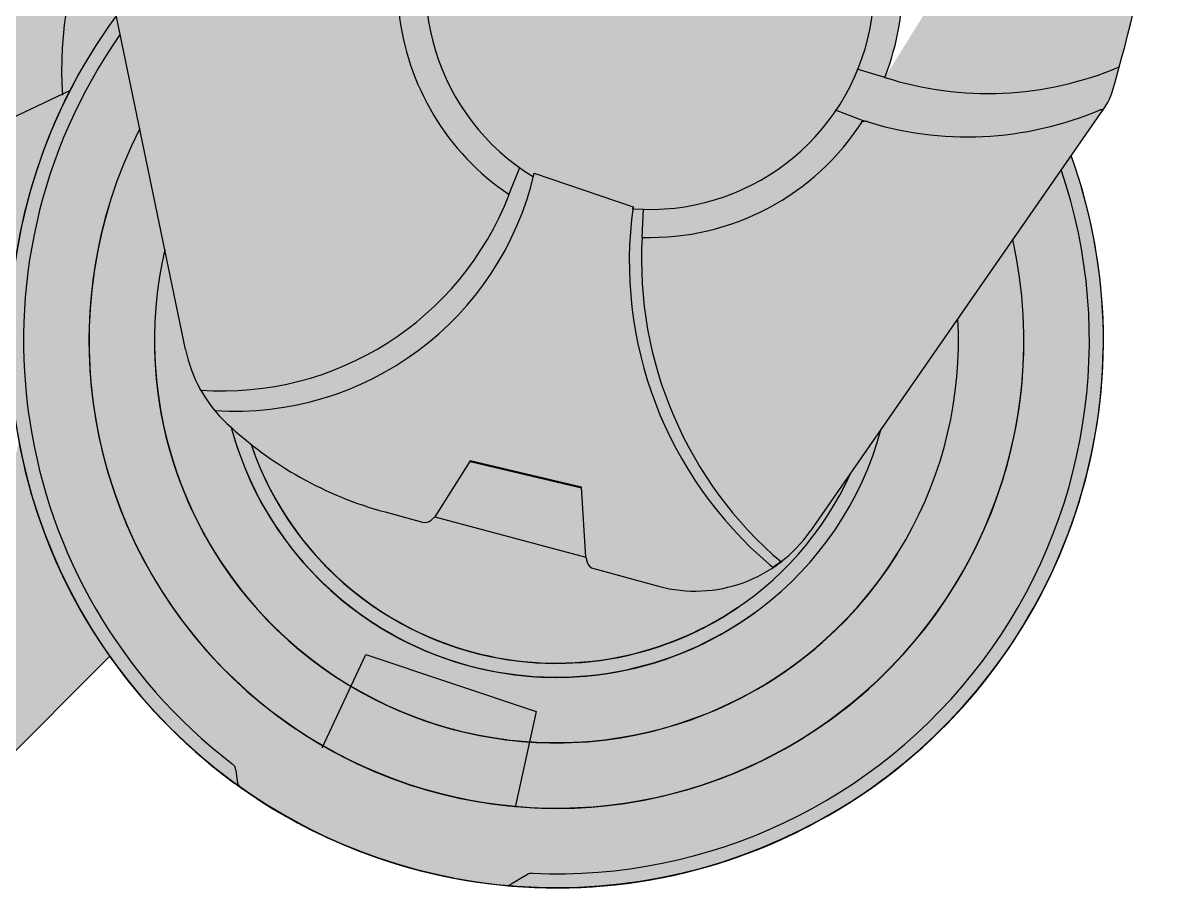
# Model space of a CAD drawing. Header units: inches. Extents: x 17.7 to 32.9, y 22.3 to 43.
# Drawn here: x 26.01 to 32.19, y 27.59 to 32.22 of the extents above; entities that cross this region are included whole.
import ezdxf

# ---------------------------------------------------------------- set-up
doc = ezdxf.new("R2010")
doc.units = ezdxf.units.IN
doc.header["$MEASUREMENT"] = 0

msp = doc.modelspace()

# ---------------------------------------------------------------- hatches: boundary and pattern name
h = msp.add_hatch(color=256)
h.set_gradient(color1=(122, 0, 2), color2=(36, 0, 1), tint=1, name='SPHERICAL')
h.paths.add_polyline_path([(20.22856044690146, 36.64491208138246), (20.15929646186179, 36.67950396736781, -0.1549908525240854), (19.28705590345203, 36.13317296595154), (19.33130416579777, 36.0889247036058), (19.34826808316884, 36.09292048678476, 0.1565449459458334)])
h.paths.add_polyline_path([(20.60551881168033, 37.46172961892268), (20.53766746044187, 37.48642549112822, -0.09190985276364692), (20.32134993367868, 36.90565110169256), (20.38235648981621, 36.85920833515179, 0.09534739785223799)])
h.paths.add_polyline_path([(20.6108, 36.68529999999999), (20.60426629658273, 36.69027394512436), (20.49232706097676, 36.51318150544733), (20.5009, 36.5089)])
edge = h.paths.add_edge_path()
edge.add_arc((23.06634988022827, 35.19117977179123), 5.000000000000001, 7.643741301653087, 8.19533647847235)
edge.add_line((28.01528906393247, 35.90392162968734), (26.64735237237194, 34.57134708661411))
edge.add_ellipse((26.26899827753213, 34.14139541141724), major_axis=(-0.9501053488062664, 0.6522951355999266), ratio=0.4942524922459207, start_angle=264.6322143439453, end_angle=266.5891625197044, ccw=False)
edge.add_line((26.67886394131101, 34.54790679310941), (28.02192129496873, 35.85624514707948))
edge = h.paths.add_edge_path()
edge.add_arc((25.85053995324225, 33.10691771417405), 4.468099999999998, 149.8305764799501, 183.5644977871067, ccw=False)
edge.add_line((21.9876748359955, 35.3524), (21.90719999999999, 35.3524))
edge.add_arc((25.76275620924194, 33.09439115870292), 4.468099999999996, 149.6446011101613, 183.5644977871069)
edge.add_arc((24.26001060964148, 31.98474988078768), 3.071500000000006, 164.286419241059, 192.4232018873283)
edge.add_ellipse((21.56565, 30.26935), major_axis=(-0.3314338777463513, 1.048881110842414), ratio=0.366438098681469, start_angle=343.61087968478483, end_angle=356.19832169761156, ccw=False)
edge.add_line((21.35613100963683, 31.30988076846485), (21.35620413702089, 31.31039221465483))
edge.add_line((21.35620413702089, 31.31039221465483), (21.348348886821, 31.33785517640861))
edge.add_line((21.348348886821, 31.33785517640861), (21.34788309247958, 31.33800056444778))
edge.add_arc((24.3477943536418, 31.99727643625882), 3.071500000000005, 164.2864192410589, 192.3945817878931, ccw=False)
edge = h.paths.add_edge_path()
edge.add_line((22.76500184302193, 31.00505496956663), (21.98700452360396, 30.45656228221484))
edge.add_line((21.98700452360396, 30.45656228221484), (21.9391091797836, 30.42456978072714))
edge.add_ellipse((21.56565, 30.26935), major_axis=(-0.3314338777463513, 1.048881110842414), ratio=0.366438098681469, start_angle=270.00044151289865, end_angle=271.8484680722334, ccw=False)
edge.add_line((21.94999744600758, 30.39080808252086), (21.95001146447291, 30.39080808252085))
edge.add_line((21.95001146447291, 30.39080808252085), (22.72700285230311, 30.93859158218508))
edge.add_line((22.72700285230311, 30.93859158218508), (23.58990511640499, 30.53958343635588))
edge.add_line((23.58990511640499, 30.53958343635588), (23.5899051784844, 30.5395834657469))
edge.add_line((23.5899051784844, 30.5395834657469), (23.62776361388209, 30.60611178816063))
edge.add_line((23.62776361388209, 30.60611178816063), (22.76500184302193, 31.00505496956663))
h.paths.add_polyline_path([(24.7734, 31.09990000000001), (24.79808612491246, 31.16275543451606), (23.6277, 30.606), (23.58990560867641, 30.53958422171984), (23.5899056567212, 30.53958369216444)])
h.paths.add_polyline_path([(24.79857090561937, 31.16298604583943), (24.79808612491246, 31.16275543451606), (24.7734, 31.09990000000001), (25.60645892230278, 30.16231088102337), (25.6448938395419, 30.1821772796727)])
h = msp.add_hatch(color=256)
h.set_gradient(color1=(214, 0, 4), color2=(143, 0, 2), rotation=149.99999999999997, tint=1, name='INVSPHERICAL')
edge = h.paths.add_edge_path()
edge.add_arc((23.06634988022832, 35.19117977179091), 4.999999999999999, 2.304476099378484, 7.643741301656707)
edge.add_line((28.02192129496873, 35.85624514707948), (26.67886394131102, 34.54790679310941))
edge.add_ellipse((26.26899827753213, 34.14139541141724), major_axis=(-0.9501053488062664, 0.6522951355999266), ratio=0.4942524922459207, start_angle=253.2757831451809, end_angle=264.6322143439453, ccw=False)
edge.add_ellipse((26.26899827753213, 34.14139541141724), major_axis=(-0.9501053488062664, 0.6522951355999266), ratio=0.4942524922459207, start_angle=251.1131154221155, end_angle=253.2757831451809, ccw=False)
edge.add_ellipse((30.92617725531413, 38.4613522059917), major_axis=(4.065863991822644, 4.065863991822644), ratio=0.5652173913043153, start_angle=180.5261655922587, end_angle=181.957393714955)
edge.add_line((26.94118022252266, 34.31936609676944), (26.98568220486159, 34.33170173397918))
edge.add_arc((26.78534171941477, 35.05444905489495), 0.7499999999999977, 285.493000169306, 319.413490817197)
edge.add_line((27.35491010720145, 34.5665024885231), (28.06230616454069, 35.39222903251996))
edge = h.paths.add_edge_path()
edge.add_ellipse((22.46973865200179, 29.18497937032702), major_axis=(4.06586399182265, 4.065863991822648), ratio=0.5652173913043239, start_angle=366.3854548087273, end_angle=369.042375342887)
edge.add_ellipse((26.26899827753213, 34.14139541141724), major_axis=(-0.9501053488062664, 0.6522951355999266), ratio=0.4942524922459207, start_angle=458.751952983592, end_angle=460.42798172290543, ccw=False)
edge.add_ellipse((26.26899827753213, 34.14139541141724), major_axis=(-0.9501053488062664, 0.6522951355999266), ratio=0.4942524922459207, start_angle=445.50351946987644, end_angle=458.751952983592, ccw=False)
edge.add_line((25.8731058500825, 33.7243873496075), (25.678914132518, 33.53521562777371))
edge.add_line((25.678914132518, 33.53521562777371), (25.675114132518, 32.88891562777333))
edge.add_line((25.675114132518, 32.88891562777333), (25.67129320661658, 31.57814209866764))
edge.add_line((25.67129320661658, 31.57814209866764), (26.21932102657236, 31.83884022258738))
edge.add_arc((28.26508614970995, 31.97054087161322), 2.049999999999999, 155.8781617297612, 183.6834593806817, ccw=False)
edge.add_line((26.39409527413402, 32.8083315038786), (26.25479212276181, 33.48120614559526))
h = msp.add_hatch(color=250)
h.set_gradient(color1=(214, 0, 4), color2=(122, 6, 8), rotation=119.99999999999997, tint=1, name='INVSPHERICAL')
edge = h.paths.add_edge_path()
edge.add_arc((28.98235358072149, 34.64480659406023), 1.456699999999997, 174.9775086759088, 244.737368040433, ccw=False)
edge.add_line((27.53124671357762, 34.77233600293482), (27.35491010720145, 34.5665024885231))
edge.add_arc((26.78534171941477, 35.05444905489495), 0.7499999999999976, 285.4930001693065, 319.41349081719716, ccw=False)
edge.add_line((26.98568220486159, 34.33170173397918), (26.94118022252266, 34.31936609676944))
edge.add_ellipse((30.92617725531413, 38.4613522059917), major_axis=(4.065863991822644, 4.065863991822644), ratio=0.5652173913043153, start_angle=181.957393714955, end_angle=186.4024655139787)
edge.add_ellipse((30.92617725531413, 38.4613522059917), major_axis=(4.065863991822644, 4.065863991822644), ratio=0.5652173913043153, start_angle=186.4024655139787, end_angle=190.6690894418545)
edge.add_ellipse((26.99905067376818, 33.59821012424536), major_axis=(0.4065863991822635, 0.4065863991822632), ratio=0.5652173913043523, start_angle=178.6843756717802, end_angle=370.66908944185496, ccw=False)
edge.add_ellipse((22.46973865200179, 29.18497937032702), major_axis=(4.06586399182265, 4.065863991822648), ratio=0.5652173913043239, start_angle=358.6843756718107, end_angle=366.3854548087273)
edge.add_line((26.25479212276181, 33.48120614559527), (26.87783349714884, 30.47173552389222))
edge.add_arc((27.61225981257637, 30.62378152748173), 0.7499999999999989, 191.6965308424987, 209.3890650023743)
edge.add_arc((27.07653541203013, 31.8947036259084), 1.643199999999999, 265.8905049383105, 338.8072287179839)
edge.add_arc((29.3614, 32.4213), 1.35, 137.8400327084184, 236.1082186285764, ccw=False)
edge = h.paths.add_edge_path()
edge.add_ellipse((31.74498805293449, 34.23201542856368), major_axis=(-0.4240240480782222, 0.2649596321165866), ratio=0.7499999999999981, start_angle=-1.3156243282222135, end_angle=96.03523822344908, ccw=False)
edge.add_ellipse((27.13214165505766, 37.22612155242026), major_axis=(-4.240240480782163, 2.649596321165972), ratio=0.749999999999965, start_angle=178.6843756718097, end_angle=187.5320714133482)
edge.add_line((31.59627989986167, 35.0162485424902), (31.35021651184744, 35.08305433862652))
edge.add_arc((36.21391405424129, 33.92355176592046), 4.999999999999992, 166.5910111542215, 170.6690894418469)
edge.add_arc((30.78668791480011, 34.81530085135108), 0.500000000000001, 158.6843756720511, 350.66908944158945, ccw=False)
edge.add_arc((25.66293116783649, 36.81457992090214), 5.000000000000013, 338.6843756740875, 342.7371540672547)
edge.add_line((30.4376983413371, 35.33080148769149), (30.2627761190608, 35.37829257694051))
edge.add_ellipse((35.26633801903435, 35.23032898158615), major_axis=(0.9203353416351218, 5.219481090964413), ratio=0.9433962264151328, start_angle=97.8420241416793, end_angle=100.6690894418588)
edge.add_ellipse((29.75610399399427, 35.1059355990435), major_axis=(0.09203353416340111, 0.5219481090964838), ratio=0.9433962264150921, start_angle=196.7053139735386, end_angle=280.6690894418467, ccw=False)
edge.add_line((29.80949583370069, 34.58105834375746), (29.68796741843856, 33.73120599709078))
edge.add_arc((29.3614, 32.4213), 1.349999999999999, 34.79069708417279, 76.00118714400588, ccw=False)
edge.add_arc((30.24745778091488, 34.80217069476068), 1.625899999999997, 277.8696768844599, 325.7839279899878)
edge = h.paths.add_edge_path()
edge.add_ellipse((29.75610399399427, 35.1059355990435), major_axis=(0.09203353416340111, 0.5219481090964838), ratio=0.9433962264150921, start_angle=88.68437567177313, end_angle=154.5955650539958, ccw=False)
edge.add_ellipse((24.36433315309946, 36.19257178335894), major_axis=(0.9203353416349598, 5.219481090964472), ratio=0.9433962264151275, start_angle=268.6843756718134, end_angle=273.3469294142415)
edge.add_line((29.33370390802521, 35.6305341201756), (28.9826026798818, 35.72585751330551))
edge.add_arc((33.96982050457881, 36.08315062690328), 5.000000000000001, 184.0977699814143, 190.6690894418488)
edge.add_arc((28.56490000000005, 35.06490000000235), 0.4999999999999997, -181.31562432795022, 10.669089441591325, ccw=False)
edge.add_arc((23.06634988026048, 35.19117977158878), 5, 358.6843756740882, 362.3044761020039)
edge.add_line((28.06230616456364, 35.39222903254676), (27.79932914858973, 35.08526223467187))
edge.add_line((27.79932914858973, 35.08526223467187), (27.79734482037752, 35.05989108933177))
edge.add_line((27.79734482037752, 35.05989108933177), (27.79731520024666, 35.0594277994844))
edge.add_arc((29.24381218028701, 34.88731918048417), 1.4567, 173.2146734255003, 245.0145492878528)
edge.add_line((28.62851942528153, 33.56694434141847), (28.6397115738257, 33.56220569966412))
edge.add_arc((29.36140000000001, 32.42130000000001), 1.349999999999998, 87.77712909255229, 122.31570503120611, ccw=False)
edge.add_line((29.41376202398439, 33.77028414314042), (29.4617261586002, 34.67170675485126))
edge = h.paths.add_edge_path()
edge.add_line((32.18722171467012, 33.82149851425372), (32.15434962802452, 33.94582263223294))
edge.add_ellipse((31.74498805293449, 34.23201542856368), major_axis=(-0.4240240480782222, 0.2649596321165866), ratio=0.7499999999999981, start_angle=121.58037071016341, end_angle=176.0585067043747, ccw=False)
edge.add_arc((30.39579133289799, 34.64577088986543), 1.6259, 276.04224662364646, 329.57243607505865, ccw=False)
edge.add_arc((29.3614, 32.4213), 1.35, -21.48778712799441, 26.748602587256983, ccw=False)
edge.add_arc((31.16882650338045, 33.65710069727299), 1.816, 252.3287009344726, 292.7565517711295)
edge.add_arc((22.71791482359768, 34.5016210713625), 9.493700000000006, 344.6122257755104, 355.8918481381089)
h.paths.add_polyline_path([(31.78287747474492, 31.75250609249981), (31.77311061907406, 31.75527632633504, -0.1810759724776735), (30.50085284046804, 31.69731987295969, -0.2649102350562276), (29.31945349299851, 31.07195182752917, 0.2344891270399947), (30.06244988272602, 29.33781021558467, 0.07638088006143554), (30.21937076143299, 29.50296123474267)])
h.paths.add_polyline_path([(29.26969409175958, 31.22476399102303), (29.26961409891863, 31.22476399102303), (29.27097395501997, 31.23414704494183), (28.74271187679837, 31.41533464317328), (28.73807087984394, 31.39586298835518), (28.73804409939393, 31.39587636279709, -0.3641365308474074), (27.03384393583404, 30.14635606363172, 0.03152585541848552), (27.09845958547821, 30.07742145698437, 0.1230118463950812), (27.94456687844405, 29.6042531325924), (28.14479613515545, 29.54989122604328, 0.2528470129273285), (28.19107294756714, 29.56073664128127), (28.2102, 29.5777), (28.3999, 29.8779), (28.996, 29.7364), (29.0176, 29.3619), (29.02580572083567, 29.33495584203212, 0.2580244396374777), (29.06053611488525, 29.30126936119209), (29.40700300748394, 29.20720418237081, 0.2165482074926781), (30.01948294524164, 29.30692785619012), (30.01916394680267, 29.30828265919517), (30.00893225674958, 29.31698774978024, -0.2569612344403814)])
at = {"true_color": 0x520001}
h = msp.add_hatch(color=18, dxfattribs=at)
h.paths.add_polyline_path([(28.61269474584783, 33.54466122525434, 0.0002979034343664904), (28.61135666509548, 33.54376826047123), (28.75280118176105, 33.45551829341689, -0.1488521538975388), (29.43236944936992, 33.61919955223973), (29.43410713964178, 33.76934067885399, 0.003471213220325043), (29.41538346131371, 33.77022022962984), (29.41371725881243, 33.76944284081016), (29.41376202398439, 33.77028414314042, 0.1516534019232097), (28.64060806542641, 33.56277228921848), (28.64121517249924, 33.56156160750213), (28.64022602619221, 33.56198784118434)])
h.paths.add_polyline_path([(29.63402640328773, 33.58992091553694, -0.1742691123293348), (30.31563866988868, 33.14891841709034), (30.46992847972808, 33.19179633979128, 0.1817532487886277), (29.68784167352432, 33.73123733964133), (29.68757471172922, 33.73055167233635), (29.68807396726167, 33.73040462033538), (29.68751745762673, 33.73040462033538), (29.68757471172921, 33.73055167233634), (29.67295905443173, 33.73485660540443, 0.0005755323603063112), (29.66993425450288, 33.73557037317226)])
h.paths.add_polyline_path([(30.41440280273032, 32.99678683515967, -0.2251094114661488), (30.47332948405641, 31.97006522464904), (30.61760933465327, 31.92689317608877, 0.2123382190065433), (30.56988723269436, 33.0230130615291), (30.56890125060175, 33.02317422647086)])
h.paths.add_polyline_path([(30.3567876140872, 31.75107354743208, -0.2572499661084645), (29.32664280943953, 31.22180346490524), (29.31951782082339, 31.07194982933732, 0.264468195031175), (30.49968958875944, 31.69549230362178)])
h.paths.add_polyline_path([(28.66514764296353, 31.44393995614658, -0.4752852584924791), (28.54529536889365, 33.30105748424596), (28.39728912448355, 33.36628159755146, 0.008461802590849372), (28.36586318317276, 33.33311491890706), (28.36079259958002, 33.32737088909303, 0.0004918134631288695), (28.36338553091257, 33.32615067104024, 0.0003751385675050921), (28.3591753119988, 33.32540021436552), (28.31803588837661, 33.27443735899995), (28.30623847115126, 33.25946493921376), (28.27920924432886, 33.22636427322065), (28.26943592543798, 33.21400873011654), (28.268100939202, 33.21325780421574, 0.4241813598626956), (28.60696623632323, 31.30177791615149)])
h = msp.add_hatch(color=256)
h.set_gradient(color1=(195, 246, 254), tint=1, name='SPHERICAL')
h.paths.add_polyline_path([(28.73805096955095, 31.39590447326983, 0.003040571214399174), (28.74267728550619, 31.41534650757432), (29.27097425433133, 31.2341469422816, 0.001110350276515215), (29.26970010741653, 31.22480882589959, 8.476444059375705)])
h = msp.add_hatch(color=256)
h.set_gradient(color1=(68, 161, 248), rotation=165.00000000000003, one_color=1, tint=1, name='SPHERICAL')
h.paths.add_polyline_path([(28.73805096955095, 31.39590447326984, 0.003040571214398122), (28.74267728550619, 31.41534650757432), (29.27097395501997, 31.23414704494182), (29.27098127732807, 31.23419756911988, 0.001116371918646679), (29.26970010741653, 31.22480882589959, 8.476444059375671)])
h = msp.add_hatch(color=256)
h.set_gradient(color1=(214, 0, 4), color2=(143, 0, 2), rotation=149.99999999999997, tint=1, name='SPHERICAL')
h.paths.add_polyline_path([(26.39409527413402, 32.80833150387859, 0.1219222935308847), (26.21932102657236, 31.83884022258738), (26.26061415165564, 31.85848345938668, -0.04018107924119069), (26.50818574955746, 32.25724140277456)])
h = msp.add_hatch(color=256)
h.set_gradient(color1=(117, 0, 2), color2=(31, 0, 1), tint=1, name='SPHERICAL')
h.paths.add_polyline_path([(31.6693767805236, 31.33907960543545, 0.01531765782698917), (31.61395834070566, 31.50946833249564), (31.56107381674146, 31.43337904683687, -0.5275955180354422), (28.73353057117296, 27.67286996974647, 0.1455260924898027), (28.705874166828, 27.66598045609419), (28.61860718502072, 27.61447753283264, -0.1579414694095846), (28.58852965362307, 27.60775571524844, 0.5295547517813576)])
h.paths.add_polyline_path([(26.52882348866627, 32.15755513457536), (26.50818574955745, 32.25724140277457, 0.1602795132914726), (25.93640007222222, 30.52064999999981, 0.2427266425750629), (27.16642692003011, 28.13746039587854, -0.1606426077089908), (27.1533867302791, 28.16593692504557), (27.14694049673537, 28.22384422974855, 0.2042669540027275), (27.12766387292691, 28.25799667513914, -0.4020052230608417)])
h = msp.add_hatch(color=256)
h.set_gradient(color1=(209, 205, 5), color2=(247, 249, 98), rotation=180, tint=1, name='CYLINDER')
h.paths.add_polyline_path([(26.63316363484985, 31.65356195288236), (26.52882348866627, 32.15755513457537, 0.4020052230608427), (27.12766387292691, 28.25799667513914, -0.2042669540026925), (27.14694049673537, 28.22384422974855), (27.1533867302791, 28.16593692504557, 0.1606426077067068), (27.16642692002981, 28.13746039587887, 0.1329252405903176), (28.60000314029418, 27.60800346827928, 0.09946604937516619), (28.61860718502072, 27.61447753283264), (28.70587416682798, 27.66598045609418, -0.1455260924898899), (28.73353057117296, 27.67286996974646, 0.5275955180354439), (31.56107381674146, 31.43337904683687), (31.30218525879214, 31.06089492552894, -1.420994776374711)])
msp.add_hatch(color=18, dxfattribs=at).paths.add_polyline_path([(30.61756915227316, 31.92679109120528, 2.031638225990478e-05), (30.61760933465327, 31.92689317608877), (30.47332948405641, 31.97006522464904, -0.05182030021236467), (30.3567876140872, 31.75107354743208), (30.49968958875944, 31.69549230362178, 0.0004011799183955487), (30.50085284046804, 31.69731987295969, 0.1810539690608308), (31.77296830347794, 31.75521552621097), (31.77268915236971, 31.75539586954977), (31.77180839618405, 31.75564568388801), (31.78409641545831, 31.75425988210006), (31.79832723675446, 31.77473492745538, 0.08118875841474993), (31.83307308086061, 31.84752430691483, 0.00366625762477498), (31.87101378053789, 31.98147838205701), (31.87002836238018, 31.98193743569657, -0.1780589717239031)])
h = msp.add_hatch(color=256)
h.set_gradient(color1=(214, 0, 4), color2=(122, 6, 8), rotation=74.99999999999999, tint=1, name='SPHERICAL')
h.paths.add_polyline_path([(25.64489383954191, 30.1821772796727), (25.94220245824397, 30.33585138554543, -0.01580648535675747), (25.93640007222222, 30.52064999999981, -0.1192748621043163), (26.2597291732974, 31.85806247309857), (24.79857090561938, 31.16298604583944)])
h = msp.add_hatch(color=256)
h.set_gradient(color1=(255, 0, 4), color2=(128, 0, 2), tint=1, name='SPHERICAL')
h.paths.add_polyline_path([(26.76714300121738, 31.00640273750258), (26.63316363484985, 31.65356195288236, 0.118130967315372), (26.3614000845, 30.52064999999332, 0.2681692792555161), (27.61374187849484, 28.35488609406182), (27.76208353973225, 28.67229782697958, -0.3264849084596298)])
h.paths.add_polyline_path([(31.30595165125783, 29.99769019839903), (31.30630462873431, 29.9980408479646, 0.05799483325830474), (31.360828174498, 30.57346775220234, 0.04921312254031203), (31.30218525879214, 31.06089492552894), (31.00816675334566, 30.63786647839709, -0.450401605332919), (28.7172304408174, 28.37483913465561), (28.64085459224781, 28.0310470563978, 0.378723117659238)])
h = msp.add_hatch(color=18, dxfattribs=at)
h.paths.add_polyline_path([(30.00048421202885, 29.3241133870008), (30.00053779082273, 29.32412973570117), (30.01846294844805, 29.30887906645001), (30.01941032681319, 29.30885123100913), (30.02004687520947, 29.30912515759593), (30.06096134868703, 29.33842902983605), (30.06052147463141, 29.33945419469459, -0.2341741881278353), (29.31945349299851, 31.07195182752917, 1.191830591926511e-05), (29.31951782082339, 31.07194982933732), (29.32664280943953, 31.22180346490524, -0.01175860904560514), (29.27028699751701, 31.22476399102303), (29.27011804366731, 31.22476399102303), (29.26961516104344, 31.22417504471132, 0.2554990851013925)])
h.paths.add_polyline_path([(28.73805096955095, 31.39590447326984, -0.01819472958755989), (28.66514764296353, 31.44393995614658), (28.60696623632323, 31.30177791615149, 0.0003657357333050625), (28.60860483990728, 31.30067542105263, -0.32934772411141), (26.95877919877024, 30.25572842346064, 0.04430472556297402), (27.03384393583404, 30.14635606363172, 0.3641415172916613)])
h = msp.add_hatch(color=256)
h.set_gradient(color1=(194, 0, 3), color2=(82, 0, 1), tint=1, name='SPHERICAL')
h.paths.add_polyline_path([(27.12243509715884, 30.05524085088445, -0.004082814618781741), (27.09845958547827, 30.07742145698431, -0.1541943252820174), (26.87783349714884, 30.47173552389221), (26.76714300121738, 31.00640273750258, 0.3264849084596288), (27.76208353973225, 28.67229782697958), (27.8413, 28.8418), (28.75349999999999, 28.5381), (28.71723044081739, 28.37483913465561, 0.4504016053329206), (31.00816675334566, 30.63786647839709), (30.59855662211435, 30.04852691461307, -0.7663026253632796)])
h = msp.add_hatch(color=256)
h.set_gradient(color1=(194, 0, 3), color2=(82, 0, 1), tint=1, name='SPHERICAL')
h.paths.add_polyline_path([(29.92372831706345, 29.0669141295969, 0.1702392225586462), (30.59855662211435, 30.04852691461307), (30.43486374492503, 29.81300859736026, -0.681277491865753), (27.22786509995537, 29.96575390814532, -0.01729109019845996), (27.12243509715884, 30.05524085088444, 0.5272775366300074)])
h = msp.add_hatch(color=256)
h.set_gradient(color1=(235, 0, 4), color2=(102, 0, 2), rotation=74.99999999999999, tint=1, name='INVCYLINDER')
h.paths.add_polyline_path([(25.98652997786495, 29.98079006330631), (25.97802334234767, 29.94128083920942, -0.1647584855983191), (25.89573911962624, 29.80358976621708), (25.71808930489041, 29.65226088578484, -0.07107263041085306), (25.65831293889138, 29.61447917994559), (24.43726263595774, 29.06663116453049, -0.1482767715414397), (24.29335045495274, 29.04820590734428), (24.27748206419205, 29.05088198334589), (23.5728286378762, 28.6866578121396, 0.2804578407237829), (23.545787264002, 28.64224045645046), (23.545787264002, 28.62268055520765), (23.52411320117826, 27.71115616909256), (24.16282955295953, 27.59853324325384), (25.85427627037416, 28.21416950124005), (26.00609929955424, 28.36599253042012), (26.0061, 28.366), (26.00609929955424, 28.36599253042012), (26.47240614940681, 28.83229938027269, -0.1078236841626163)])
h.paths.add_polyline_path([(25.4287, 29.1201), (25.4354, 28.873), (25.50220000000001, 28.7861), (25.7363, 28.69930000000001), (25.8232, 28.59239999999999), (25.8232, 28.2918), (24.57269999999999, 27.78409999999999), (24.13799999999999, 27.6906), (23.7635, 27.7374), (23.7903, 28.5523), (25.1812, 29.1802), (25.2682, 29.1969)], flags=16)
h.paths.add_polyline_path([(24.61689999999999, 27.8377), (24.1541, 27.8377), (24.1675, 28.5276), (24.6743, 28.7558), (25.0887, 28.7558), (25.23790000000001, 28.60670000000001), (25.6027, 28.4908), (25.1053, 28.2093), (25.1053, 28.1713)], flags=0)
h = msp.add_hatch(color=256)
h.set_gradient(color1=(194, 0, 3), color2=(82, 0, 1), tint=1, name='INVSPHERICAL')
h.paths.add_polyline_path([(29.82973693115028, 29.09243263284339, 0.1390062696482852), (30.43486374492504, 29.81300859736027), (30.21937076143299, 29.50296123474267, -0.3171658809543242), (29.40700300748394, 29.20720418237081), (29.06053611488525, 29.30126936119209, -0.2580244396374933), (29.02580572083567, 29.33495584203212), (29.0176, 29.3619), (28.21019999999999, 29.5777), (28.19107294756714, 29.56073664128127, -0.2528470129273285), (28.14479613515545, 29.54989122604328), (27.94456687844411, 29.60425313259238, -0.1013698876175445), (27.22786509995537, 29.96575390814532, 0.4953597418456718)])
h = msp.add_hatch(color=256)
h.set_gradient(color1=(117, 0, 2), color2=(31, 0, 1), tint=1, name='SPHERICAL')
h.paths.add_polyline_path([(28.99632133355587, 29.73082873070944), (28.99555168263454, 29.7312062349594), (28.39930115528606, 29.87274196658129), (28.39684182467225, 29.87306044157412), (28.2102, 29.57769999999999), (29.01759999999999, 29.3619)])
h = msp.add_hatch(color=256)
h.set_gradient(color1=(117, 0, 2), color2=(31, 0, 1), tint=1, name='SPHERICAL')
h.paths.add_polyline_path([(28.3999, 29.8779), (28.39684182467225, 29.87306044157412), (28.399301155286, 29.87274196658131), (28.99555168263458, 29.7312062349594), (28.99632133355587, 29.73082873070944), (28.996, 29.7364)])
h = msp.add_hatch(color=256)
h.set_gradient(color1=(194, 0, 3), color2=(82, 0, 1), tint=1, name='CYLINDER')
h.paths.add_polyline_path([(28.75349999999999, 28.5381), (27.8413, 28.8418), (27.76255894236552, 28.67331506227547, 0.117911385481978), (28.71751500063382, 28.37612002923825)])
h = msp.add_hatch(color=256)
h.set_gradient(color1=(209, 205, 5), color2=(247, 249, 98), rotation=180, tint=1, name='INVCYLINDER')
h.paths.add_polyline_path([(28.64085459224781, 28.0310470563978), (28.7172304408174, 28.37483913465561, -0.1179429744854918), (27.76208353973225, 28.67229782697958), (27.61374187849485, 28.35488609406184, 0.1089744384999359)])
h = msp.add_hatch(color=256)
h.set_gradient(color1=(164, 145, 4), color2=(207, 211, 9), rotation=45, tint=1, name='INVSPHERICAL')
h.paths.add_polyline_path([(28.7172304408174, 28.37483913465561, -0.1179429744854918), (27.76208353973225, 28.67229782697958), (27.61374187849485, 28.35488609406184, 0.1089744384999359), (28.64085459224781, 28.0310470563978)])

# ---------------------------------------------------------------- linework, layer by layer
for p, q in [((26.87783349714884, 30.47173552389222), (26.25479212276181, 33.48120614559526)), ((30.61786079615207, 31.92681793267819), (30.46896828702101, 31.97137020111952)), ((31.87164718228804, 31.98314396239909), (31.86788240634833, 31.98123498148199)), ((31.86788240634833, 31.98123498148199), (31.86980788272241, 31.98117755770015)), ((31.86976156739547, 31.98206172121718), (31.87169762033591, 31.98115981765295)), ((30.61755018451368, 31.92720170254324), (30.61778066700936, 31.92652527487007)), ((23.6277, 30.606), (26.2617, 31.859)), ((31.79832723675446, 31.77473492745538), (30.21937076143299, 29.50296123474267)), ((30.50713381171144, 31.69259689806968), (30.35336609032689, 31.75240433762417)), ((31.77083848152688, 31.75509422062896), (31.77637006135046, 31.75455654734833)), ((31.77189985114416, 31.7556197439506), (31.78375228593541, 31.75225796437742)), ((31.78158290748324, 31.74965013025522), (31.77240695589688, 31.755578180322)), ((31.77240695589688, 31.755578180322), (31.78655885502509, 31.75398217638702)), ((31.77637006135046, 31.75455654734833), (31.78397598361335, 31.75136519627995)), ((30.4909691995199, 31.69133657641578), (30.52259139752277, 31.69419838579779)), ((28.60610065575537, 31.29966293292208), (28.6659024297215, 31.44578422275116)), ((28.73807087984395, 31.39586298835518), (28.74272291705478, 31.41538096340661)), ((28.74267728550619, 31.41534650757432), (29.27097425433133, 31.2341469422816)), ((28.7374120673897, 31.3961920063102), (28.73807087984395, 31.39586298835518)), ((29.26961409891862, 31.22476399102303), (29.27097516855085, 31.23415541834666)), ((29.27006163908629, 31.22476399102303), (29.26961409891862, 31.22476399102303)), ((29.2701338225304, 31.2247824702919), (29.27005762532511, 31.22469323264302)), ((29.31951336858631, 31.07185618934036), (29.32674423681358, 31.22393669789223)), ((29.32030252255936, 31.07235322313863), (29.3189196276071, 31.07080958049846)), ((26.02475569419104, 30.24441138934704), (26.02487621361499, 30.24447368392429)), ((26.96361903462821, 30.25368495206567), (26.95499898940034, 30.2586974545593)), ((27.03552957235661, 30.14824895664424), (27.03391619490139, 30.14226517338466)), ((31.30595165125783, 29.99769019839903), (31.30630462873432, 29.99804084796461)), ((26.06411854130352, 29.97436601935648), (26.06434912792486, 29.97448520592098)), ((28.3999, 29.8779), (28.2102, 29.5777)), ((28.39962910239657, 29.87269949854016), (28.3967386594627, 29.87307380111967)), ((28.99551573082848, 29.73121476906536), (28.39941573082848, 29.87271476906536)), ((28.996, 29.7364), (28.3999, 29.8779)), ((28.99548265329739, 29.73124009299482), (28.99634035926763, 29.73081939883333)), ((29.0176, 29.3619), (28.996, 29.7364)), ((27.94456687844411, 29.60425313259238), (28.14479613515545, 29.54989122604328)), ((28.2102, 29.5777), (28.19107294756714, 29.56073664128127)), ((28.2102, 29.5777), (29.0176, 29.3619)), ((29.0176, 29.3619), (29.02580572083567, 29.33495584203212)), ((29.06053611488525, 29.30126936119209), (29.40700300748394, 29.20720418237081)), ((30.00047029861857, 29.3241091415492), (30.00055048766512, 29.3241336099368)), ((30.00051753744933, 29.32414696720928), (30.01919174607809, 29.30825900765672)), ((30.01712449518342, 29.308918392276), (30.02146914477018, 29.30879073975491)), ((30.01840775474248, 29.30841979304315), (30.02004687520947, 29.30912515759593)), ((30.06146528090115, 29.3372545718511), (30.0185302103436, 29.30789722173888)), ((30.01914484958181, 29.30836376608804), (30.01934874221669, 29.30749782343535)), ((30.02004687520947, 29.30912515759593), (30.06109685743395, 29.33852608426862)), ((30.05973645566701, 29.33809673652286), (30.06448439501401, 29.33844362250966)), ((30.06031516098892, 29.33993502663595), (30.06146528090115, 29.3372545718511)), ((30.06109685743395, 29.33852608426862), (30.06055889812018, 29.33964964483335)), ((25.85427627037416, 28.21416950124004), (26.47294443987735, 28.83283767074323)), ((27.608, 28.3426), (27.8413, 28.8418)), ((27.8413, 28.8418), (28.7535, 28.5381)), ((28.7535, 28.5381), (28.6398, 28.0263)), ((27.14694049673537, 28.22384422974855), (27.1533867302791, 28.16593692504557)), ((28.70587416682798, 27.66598045609418), (28.61860718502072, 27.61447753283264))]:
    msp.add_line(p, q)
for centre, radius, start, end in [((22.71791482359768, 34.5016210713625), 9.4937, 343.7658152915823, 355.891848372437), ((29.3614, 32.4213), 1.2, 265.61738018606, 238.7041295957071), ((29.3614, 32.4213), 1.35, 135.6227111074503, 236.1082186285766), ((29.3614, 32.4213), 1.35, 338.5122128720054, 26.73405878665334), ((28.26508614970995, 31.97054087161322), 2.05, 155.8781617297611, 183.8862599501329), ((28.8614, 30.52), 2.925, 143.5637019133271, 19.77210308247272), ((28.8614, 30.52), 2.850000000000001, 144.9297229245424, 232.5312619633557), ((31.16882650338045, 33.65710069727299), 1.816, 252.3287009344725, 292.7565517711294), ((28.8614, 30.5213), 2.925, 151.2839902314201, 359.0851793345545), ((28.8614, 30.52), 2.925, 151.2745392448864, 16.26182902253391), ((31.59304131618343, 31.91741530737955), 0.25, 325.1994451455757, 343.7658152915827), ((31.05958859612629, 33.42522911691581), 1.816, 252.0808968660045, 293.1455316408555), ((28.8614, 30.52), 2.5, 153.036372402909, 12.49520862774871), ((29.3614, 32.4213), 1.35, 268.2194483705093, 327.5691334790429), ((27.14182776786458, 31.7860041148976), 1.6432, 266.2320596085369, 346.9635663386595), ((28.8614, 30.52), 2.850000000000001, 267.428477603664, 18.69219017612484), ((27.07653541203012, 31.8947036259084), 1.6432, 265.8905049383108, 338.8072287179841), ((28.8614, 30.5213), 2.5, 162.8394320380103, 347.910233426725), ((28.8614, 30.52), 2.5, 162.8250513736419, 1.225484052994106), ((31.37285047482199, 30.94259874088794), 2.122, 172.1029746953801, 229.7048655340382), ((31.43814311925549, 30.95346863213411), 2.122, 176.7991897425836, 229.7048655340382), ((28.8614, 30.52), 2.15, 166.9245575084761, 3.142622816810609), ((28.8614, 30.52), 2.15, 178.4588642956129, 327.9888548407511), ((27.61225981257638, 30.62378152748172), 0.75, 191.6965308424984, 226.7591258549164), ((28.8614, 30.5213), 2.15, 185.3551516279196, 327.8806128112166), ((28.46859352440665, 31.53438164497731), 2, 226.7591258549166, 254.8104407932849), ((28.8614, 30.52), 1.8, 194.9632552437023, 306.1699528102738), ((28.8614, 30.52), 1.8, 194.9632552437023, 344.8154177795732), ((28.8614, 30.52), 1.725, 198.7416875850004, 304.1495390944028), ((28.8614, 30.52), 1.725, 198.7416875850004, 335.8045820564513), ((28.8614, 30.5213), 1.8, 203.50207452825, 306.1188070583198), ((28.8614, 30.5213), 1.725, 205.5262979991846, 304.0945835873852), ((28.15789680130451, 29.59814443885291), 0.05, 254.8104407932838, 311.5691077871046), ((29.60351299971989, 29.93100237451516), 0.75, 254.810440793285, 325.1994451455757), ((29.07363678103431, 29.34952257400171), 0.05, 196.9378758384081, 254.8104407932864), ((27.09724744964492, 28.21831240628192), 0.05, 6.352006526556663, 52.53126196335626), ((27.20307977736955, 28.17146874851219), 0.05, 186.3520065265485, 234.7737216468059), ((28.8614, 30.52), 2.925, 234.7737216468088, 264.6471502103574), ((28.7312872478602, 27.62292032009289), 0.05, 87.42847760366558, 120.548106389039), ((28.5931941039885, 27.65753766883393), 0.05, 264.6471502103527, 300.5481063890376)]:
    msp.add_arc(centre, radius, start, end)

doc.saveas('drawing.dxf')
